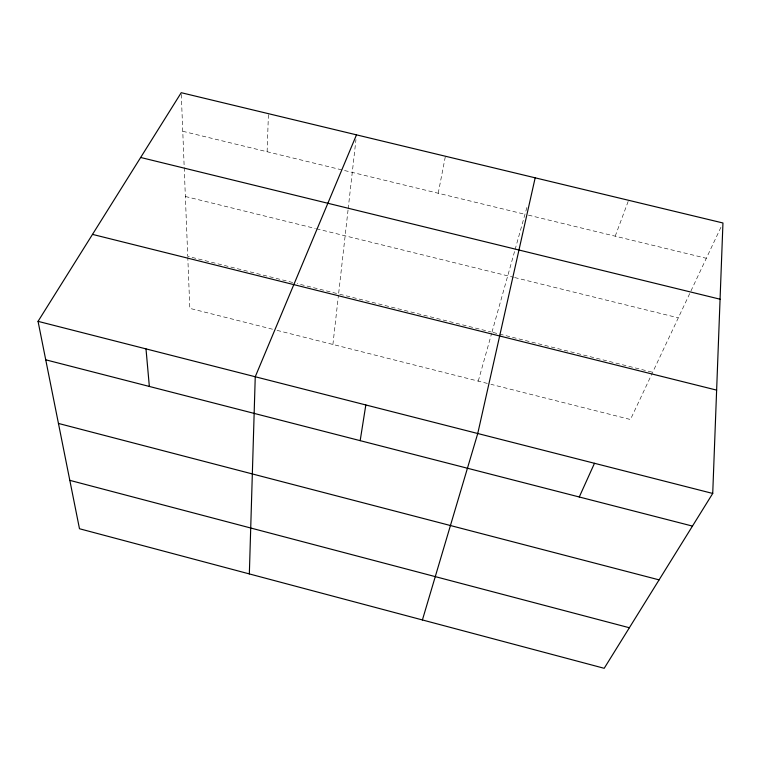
<?xml version="1.0" encoding="UTF-8"?>
<svg xmlns="http://www.w3.org/2000/svg" width="761" height="761" viewBox="0 0 761 761"><rect width="100%" height="100%" fill="white"/><g stroke="black" fill="none" stroke-linecap="round" stroke-linejoin="round"><path stroke-width="0.57" stroke-dasharray="3.81 2.85" d="M267.121 151.743L268.443 113.674M332.909 344.457L338.464 295.116M348.043 209.979L338.597 293.946L297.285 283.644M348.177 208.809L355.967 139.548M438.212 193.256L445.404 156.233M478.26 381.118L491.644 333.337M491.958 332.196L514.759 250.769M515.073 249.627L526.878 207.458M615.211 236.186L628.586 200.295M720.933 227.263L630.45 419.511L490.893 384.305M182.764 131.282L524.966 214.298M528.391 215.125L706.332 258.293M185.361 196.49L315.33 228.481M316.481 228.766L513.475 277.251M514.617 277.537L678.308 317.832M292.7 282.493L187.748 256.324L181.27 93.869M339.739 294.231L490.816 331.91M493.099 332.481L652.681 372.281M272.495 329.218L189.831 308.367L187.796 257.503M277.052 330.369L489.742 384.02"/><path stroke-width="1.14" d="M249.342 573.918L255.249 376.752L356.49 134.849M712.724 493.451L722.95 222.983L181.223 92.699L38.05 321.351L79.486 528.743L604.196 668.301L712.724 493.451L38.05 321.351M360.172 440.657L365.822 404.966M535.173 177.827L477.746 433.513L422.412 619.949M579.273 496.981L594.493 463.287M140.661 157.479L720.068 299.206M92.5 234.388L716.634 390.117M45.736 359.81L692.462 526.089M58.445 423.439L659.083 579.872M69.822 480.353L629.366 627.749M145.998 348.89L149.346 386.445"/></g></svg>
